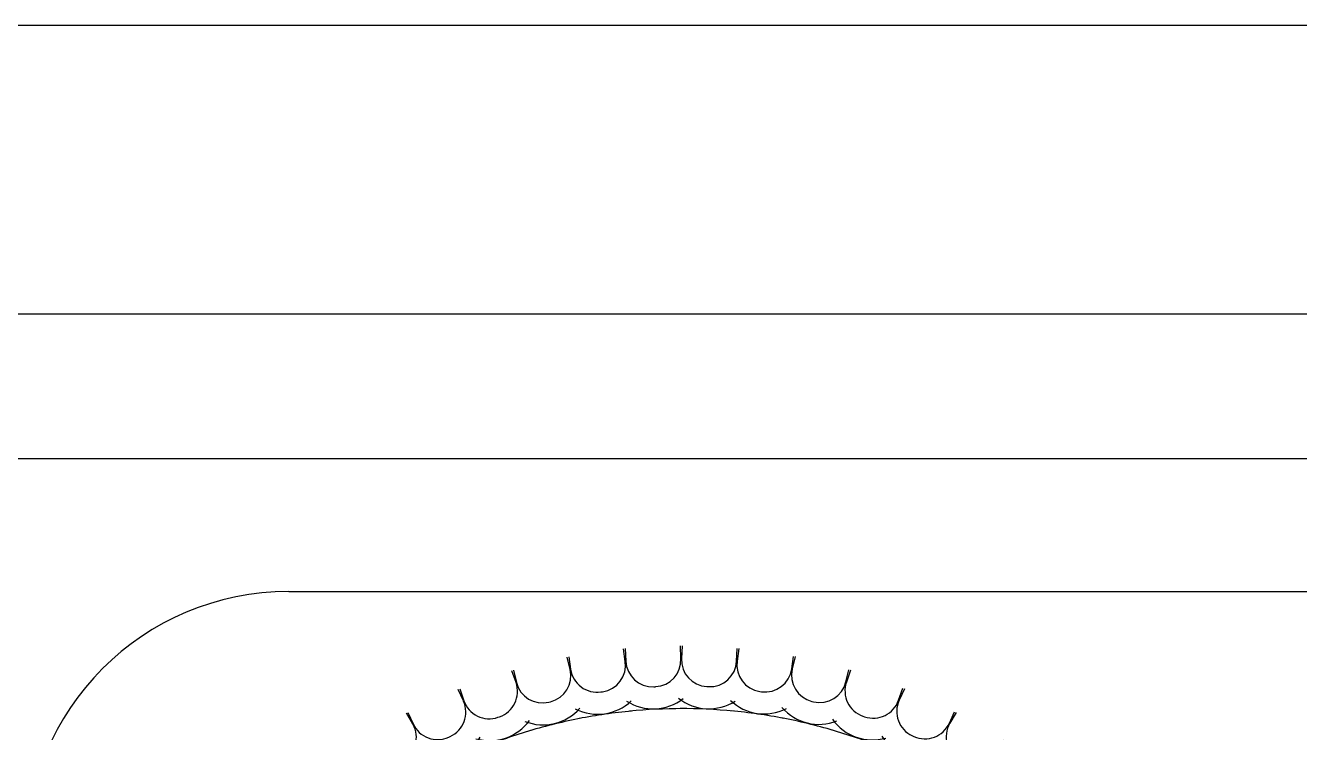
# Model space of a CAD drawing. Extents: x 715005 to 715902, y 929121 to 929716.
# Drawn here: x 715250.8 to 715339.1, y 929667.3 to 929716.3 of the extents above; entities that cross this region are included whole.
import ezdxf

# ---------------------------------------------------------------- set-up
doc = ezdxf.new("R2010")
doc.units = 0
for name, color, linetype in [('2', 7, 'Continuous'), ('56', 7, 'Continuous'), ('57', 7, 'Continuous'), ('6', 7, 'Continuous'), ('62', 7, 'Continuous'), ('Default', 7, 'Continuous')]:
    doc.layers.add(name, color=color, linetype=linetype)

# ---------------------------------------------------------------- blocks, each defined once
blk = doc.blocks.new('U')
at = {"layer": '65'}
for p, q in [((56.567, 22.463), (55.809, 22.463)), ((54.202, 20.856), (54.202, 20.757)), ((55.809, 19.15), (56.567, 19.15))]:
    blk.add_line(p, q, dxfattribs=at)
for centre, radius, start, end in [((18.665, 20.791), 34.182, 357.32687, 2.67314), ((55.803, 20.818), 2.925, 144.37313, 215.20794), ((55.809, 20.856), 1.606, 90, 180), ((55.809, 20.757), 1.606, 180, 270)]:
    blk.add_arc(centre, radius, start, end, dxfattribs=at)
blk = doc.blocks.new('OLDSEAL')
at = {"layer": 'Default'}
for p, rotation in [((60.886, 20.594), 103.63636363636367), ((59.321, 18.281), 98.18181818181824), ((57.543, 16.128), 92.72727272727275), ((55.569, 14.153), 87.27272727272731), ((53.415, 12.375), 81.81818181818183), ((51.102, 10.81), 76.36363636363639), ((48.651, 9.472), 70.9090909090909), ((62.225, 23.045), 109.09090909090915), ((63.324, 25.612), 114.54545454545458), ((46.084, 8.372), 65.45454545454547), ((64.174, 28.272), 120.00000000000004), ((43.424, 7.522), 59.99999999999999)]:
    blk.add_blockref('U', p, dxfattribs=dict(at, rotation=rotation))

msp = doc.modelspace()

# ---------------------------------------------------------------- linework, layer by layer
at = {"layer": '56'}
msp.add_lwpolyline([(715202.274, 929256.325), (715882.274, 929256.325), (715882.274, 929696.325), (715202.274, 929696.325)], close=True, dxfattribs=at)
at = {"layer": '57'}
msp.add_lwpolyline([(715182.274, 929236.325), (715902.274, 929236.325), (715902.274, 929716.325), (715182.274, 929716.325)], close=True, dxfattribs=at)
at = {"layer": '6'}
msp.add_lwpolyline([(715269.004, 929677.115), (715834.863, 929677.115)], dxfattribs=at)
msp.add_arc((715269.004, 929658.862), 18.253, 90, 180, dxfattribs=at)
at = {"layer": '62'}
msp.add_lwpolyline([(715232.274, 929686.325), (715872.274, 929686.325), (715872.274, 929266.325), (715232.274, 929266.325)], close=True, dxfattribs=at)

# ---------------------------------------------------------------- block references
at = {"layer": '2', "xscale": 1.1565412735748033, "yscale": 1.1565412735748033}
msp.add_blockref('OLDSEAL', (715254.834, 929590.395), dxfattribs=at)

doc.saveas('drawing.dxf')
